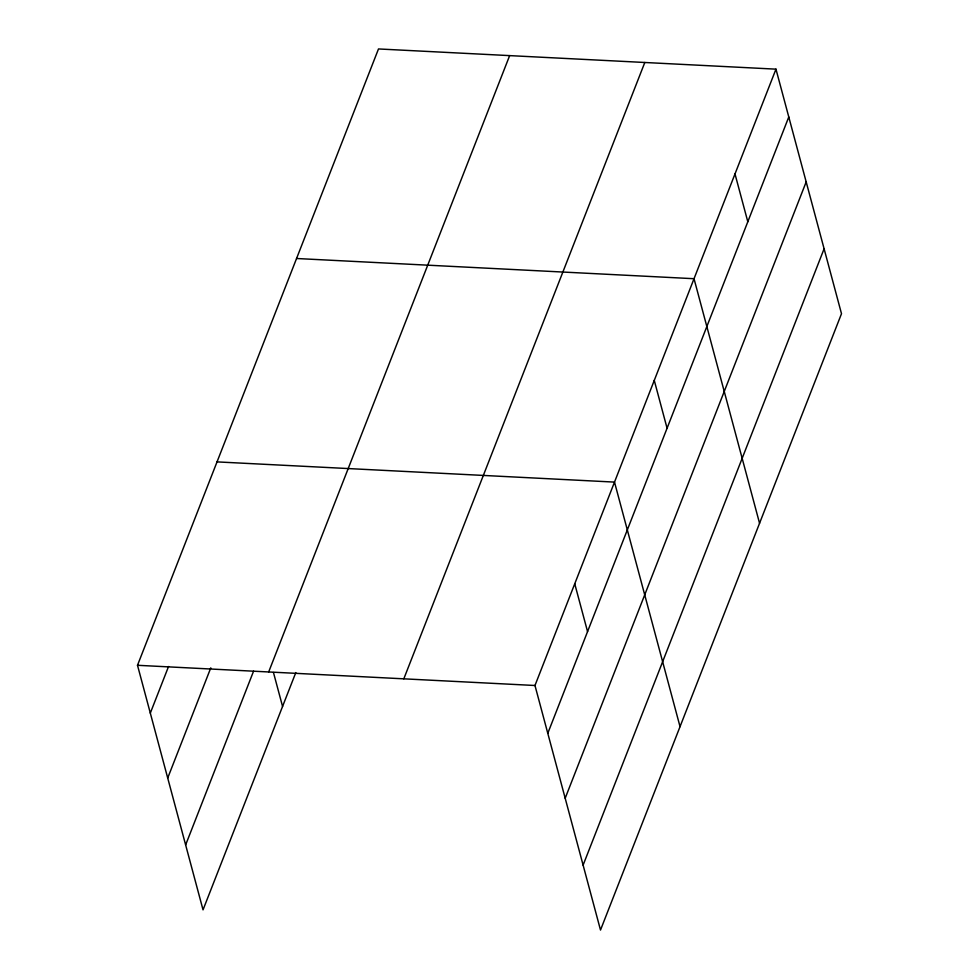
<?xml version="1.0" encoding="UTF-8"?>
<svg xmlns="http://www.w3.org/2000/svg" width="979" height="979" viewBox="0 0 979 979"><rect width="100%" height="100%" fill="white"/><g stroke="black" fill="none" stroke-linecap="round" stroke-linejoin="round"><path stroke-width="1.47" d="M295.817 672.561L203.032 909.846L137.501 665.292L378.494 48.95L775.968 69.154L841.499 313.708L600.506 930.05L534.975 685.496L775.968 69.154M150.313 713.116L168.547 666.503M167.715 778.036L210.791 667.862M185.643 844.926L253.561 671.19M268.674 671.961L509.655 55.619M403.813 678.826L644.806 62.485M547.787 733.32L788.78 116.978M565.189 798.24L806.182 181.898M583.105 865.13L824.098 248.788M296.551 258.505L694.025 278.709L759.557 523.263M217.032 461.892L614.506 482.096L680.038 726.663M137.501 665.292L534.975 685.496M734.996 173.932L747.809 221.756M654.266 380.403L667.078 428.227M574.746 583.802L587.559 631.626M273.471 672.524L282.564 706.459"/></g></svg>
